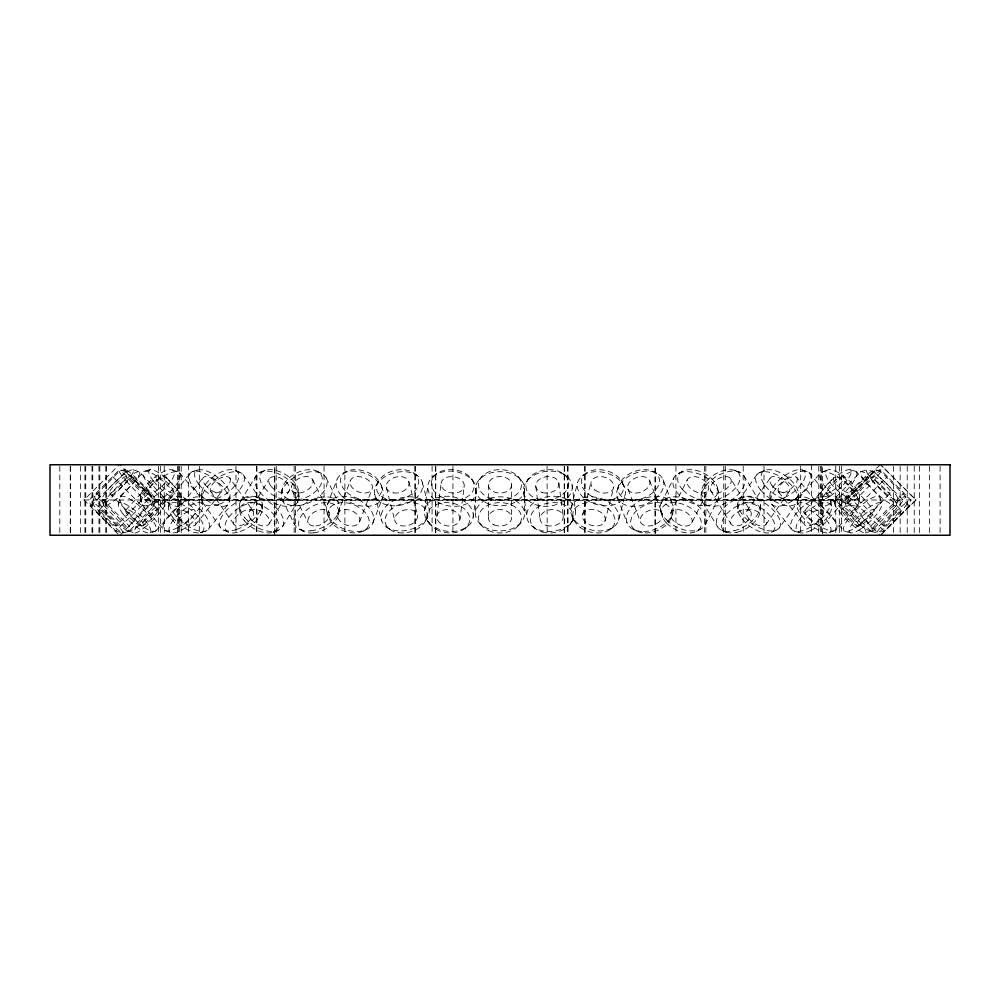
<?xml version="1.0" encoding="UTF-8"?>
<svg xmlns="http://www.w3.org/2000/svg" width="1000" height="1000" viewBox="0 0 1000 1000"><rect width="100%" height="100%" fill="white"/><g stroke="black" fill="none" stroke-linecap="round" stroke-linejoin="round"><path stroke-width="0.75" stroke-dasharray="5 3.75" d="M201.688 498.35L201.7 493.75M262.162 508.862L262.162 504.263M822.375 533.725L822.463 466.275M201.688 498.787L201.7 493.363M262.162 509.25L262.175 503.875M701.4 491.725L701.112 496.262M760.487 505.913L760.15 511.325L760.462 506.337M168.45 506.712L169.175 501.012M229.288 501.6L230.012 495.887M424.575 510.613L427.863 485.4M436.825 516.237L441.125 483.288M459.913 519.325A11.65 8.162 7.4 0 0 443.55 510A11.65 8.162 7.4 0 0 441.637 524.012A11.65 8.162 7.4 0 0 459.913 519.325L464.212 486.375A11.65 8.162 7.4 0 0 447.85 477.05A11.65 8.162 7.4 0 0 445.938 491.062A11.65 8.162 7.4 0 0 464.212 486.375M473.175 517.212A24.525 17.475 7.7 0 0 438.825 497.225A24.525 17.475 7.7 0 0 434.637 527.188A24.525 17.475 7.7 0 0 473.175 517.212L476.463 492A24.525 17.475 7.7 0 0 442.1 472.088A24.525 17.475 7.7 0 0 437.912 502.05A24.525 17.475 7.7 0 0 476.45 492.075M797.925 499.75L797.113 505.5L797.875 500.1M858.725 502.825L859.525 497.113M282.325 488.6L281.4 492.938M339.387 510.125L338.475 514.475L339.5 509.6M834.663 503.212L835.9 497.663M896.45 505.1L897.763 499.263M118.35 504.05L119.887 497.925M179.613 504.688L181.15 498.562M847.463 502.612L848.913 496.825L874.062 471.675L880.413 469.663L910.75 500L909.3 505.788L884.163 530.938L877.812 532.95M571.038 508.062L577.675 482.425M582.55 514.987L591.138 481.8M605.1 520.812A11.65 7.95 14.5 0 0 590.1 509.625A11.65 7.95 14.5 0 0 586.362 522.9A11.65 7.95 14.5 0 0 605.1 520.812L613.688 487.625M618.575 520.125A24.525 16.475 14.1 0 0 586.85 497.013A24.525 16.475 14.1 0 0 579.175 524.5A24.525 16.475 14.1 0 0 618.575 520.125L625.2 494.538M92.5 502.788L94.5 496.388L119.462 471.188M155.762 499.812L153.775 506.213L128.8 531.425A24.525 2.3 45.7 0 1 101.312 506.075A24.525 2.3 45.7 0 1 104.95 504.1A24.525 2.3 45.7 0 1 128.75 531.462M617.4 489.325L618.775 485.312M671.375 517.3L672.725 513.362M327.275 504.938L336.925 479.738M337.75 513.587L350.363 480.637M359.487 521.975A11.65 7.612 20.9 0 0 345.575 509.538A11.65 7.612 20.9 0 0 340.788 521.825A11.65 7.612 20.9 0 0 359.487 521.975L372.088 489.025A11.65 7.612 20.9 0 0 358.188 476.6A11.65 7.612 20.9 0 0 353.4 488.875A11.65 7.612 20.9 0 0 372.088 489.025M372.925 522.875L382.562 497.675M661.275 503.038L673.875 477.837M670.925 512.525L687.387 479.588M691.712 523.025A11.65 7.138 26.6 0 0 678.938 509.663A11.65 7.138 26.6 0 0 673.3 520.65A11.65 7.138 26.6 0 0 691.712 523.025L708.188 490.087A11.65 7.138 26.6 0 0 695.413 476.712A11.65 7.138 26.6 0 0 689.775 487.7A11.65 7.138 26.6 0 0 708.188 490.087M705.238 524.775L717.837 499.575A24.525 14.775 25.8 0 0 690.65 471.912A24.525 14.775 25.8 0 0 679.038 494.712A24.525 14.775 25.8 0 0 717.837 499.575M375.962 486.037L377.987 481.987M425.763 520.625L427.837 516.512M240.662 501.062L255.987 475.863M249.2 511.775L269.262 478.825M269.163 523.787L289.225 490.838M282.438 526.75L297.762 501.55M738.9 500.1L756.9 474.65M746.875 511.112L770.163 478.162M765.975 524.438L789.275 491.5M779.25 527.962A24.525 12.062 34.4 0 0 755.462 498.512A24.525 12.062 34.4 0 0 742.825 515.163A24.525 12.062 34.4 0 0 779.25 527.962L797.25 502.512M570.375 523.8L572.15 521.413M570.037 524.237L572.525 520.913M170.2 498.45L190.175 473.275M177.025 510.562L203.162 477.612M195.3 525L221.45 492.05M208.3 529.338L228.263 504.162M798.713 498.038L820.512 472.863M805.275 510.125L833.812 477.175M822.825 525.438A11.65 4.112 40.9 0 0 812.075 511.325A11.65 4.112 40.9 0 0 807.25 516.575A11.65 4.112 40.9 0 0 822.825 525.438L851.363 492.488A11.65 4.112 40.9 0 0 840.612 478.375A11.65 4.112 40.9 0 0 835.788 483.625A11.65 4.112 40.9 0 0 851.363 492.488M836.15 529.725A24.525 8.525 40 0 0 813.05 500.487A24.525 8.525 40 0 0 803.1 511.425A24.525 8.525 40 0 0 836.15 529.725L857.925 504.575A24.525 8.525 40 0 0 834.825 475.35A24.525 8.525 40 0 0 824.875 486.275A24.525 8.525 40 0 0 857.925 504.575M479.325 479.562L481.887 476.7M518.112 525.913L520.737 522.987M120.375 496.962L143.625 471.8M125.975 509.875L156.412 476.925M143.075 525.688A11.65 3.15 42.7 0 0 132.125 511.838A11.65 3.15 42.7 0 0 128.387 515.812A11.65 3.15 42.7 0 0 143.075 525.688L173.525 492.738A11.65 3.15 42.7 0 0 162.562 478.888A11.65 3.15 42.7 0 0 158.825 482.863A11.65 3.15 42.7 0 0 173.525 492.738M155.875 530.812L179.125 505.65M836.137 497.125L860.438 471.975M841.9 509.688L873.725 476.737M858.612 525.913A11.65 2.138 44 0 0 847.613 512.6A11.65 2.138 44 0 0 844.613 514.825A11.65 2.138 44 0 0 858.612 525.913L890.487 492.925A11.65 2.138 44 0 0 879.438 479.65A11.65 2.138 44 0 0 876.438 481.875A11.65 2.138 44 0 0 890.438 492.962M871.95 530.638A24.525 4.412 43.1 0 0 847.763 502.762A24.525 4.412 43.1 0 0 842.425 508.237A24.525 4.412 43.1 0 0 871.95 530.638L896.25 505.475A24.525 4.412 43.1 0 0 872.05 477.612A24.525 4.412 43.1 0 0 866.712 483.088A24.525 4.412 43.1 0 0 896.237 505.5M99.525 509.575L132.188 476.637M116.05 526A11.65 1.075 44.8 0 0 104.55 513.225A11.65 1.075 44.8 0 0 102.812 514.113A11.65 1.075 44.8 0 0 116.05 526L148.737 493.038M118.175 534.15L84.025 500L119.275 464.75M119.887 535.25L154.838 500.312L845.163 500.312L880.113 535.25M880.113 464.75L845.163 499.688L154.838 499.688L119.887 464.75M854.4 509.538L887.35 476.6M870.875 526.013L903.825 493.075M881.825 534.15L915.962 500L880.725 464.75M880.537 535.25L915.975 500L881.637 465.85M90.7 505.788L125.938 471.688L151.088 496.825L152.537 502.612M125.938 471.675L119.588 469.663L89.25 500L90.7 505.788L115.838 530.938L151.075 496.825M433.425 476.25L436.662 473.775L433.862 475.913M467.675 526.312L464.375 528.837L467.175 526.7M582.788 475.575L586.15 473.137M610.1 529.475L613.513 527M678.325 473.55L682.6 471.312M696.513 531.3L700.788 529.062M343.062 473.312L346.587 471.538M363.25 531.075L366.775 529.3M759.725 472.525L764.825 470.4M771.312 532.212L776.413 530.087M277.475 530.625L273.225 532.212L277.95 530.45M260.538 472.137L265.2 470.4M273.225 532.212L277.887 530.462M821.9 471.987L827.663 469.925M828.975 532.688L834.737 530.625M860.788 471.763L866.988 469.725M865.387 532.888L871.575 530.862M192.725 471.55L197.7 470.025L192.763 471.525M200.763 532.587L205.738 531.062L200.438 532.688M122.987 532.925A21.463 1.975 44.8 0 0 101.812 509.387A21.463 1.975 44.8 0 0 98.6 511.037A21.463 1.975 44.8 0 0 122.987 532.925L128.675 531.487M84.025 500L915.975 500M871.325 531.487L877.075 532.95M849.975 469.775L855.462 471.262M845.075 531.362L850.537 532.837M802.3 470.025L807.275 471.55M794.262 531.062L799.562 532.688M115.838 530.938L122.188 532.95M133.012 469.725L139.213 471.763M128.4 530.85L134.613 532.888M172.338 469.925L178.1 471.987M165.263 530.625L171.025 532.688M739.05 471.987L734.8 470.4L739.463 472.137M722.525 530.625L726.775 532.212L722.113 530.462M235.175 470.4L240.275 472.525M223.588 530.087L228.688 532.212M653.413 471.538L656.938 473.312M633.225 529.3L636.75 531.075M317.4 471.312L321.675 473.55M299.212 529.062L303.488 531.3M413.85 473.137L417.275 475.613M386.488 527L389.9 529.475M563.337 473.775L566.575 476.25M535.625 528.837L532.325 526.312L535.188 528.513M874.062 471.688L909.3 505.788M848.925 496.825L884.15 530.925M112.65 476.6L145.6 509.538M96.175 493.075L129.125 526.013M880.537 471.188A24.525 2.3 -45.7 0 1 856.25 498.913A24.525 2.3 -45.7 0 1 853.425 496.1A24.525 2.3 -45.7 0 1 880.537 471.188L905.475 496.337L907.5 502.788M867.812 476.637A11.65 1.075 -44.8 0 1 856.038 489.6A11.65 1.075 -44.8 0 1 854.75 488.263A11.65 1.075 -44.8 0 1 867.812 476.637L900.475 509.575A11.65 1.075 -44.8 0 1 888.713 522.55A11.65 1.075 -44.8 0 1 887.412 521.213A11.65 1.075 -44.8 0 1 900.475 509.575M851.263 493.038L883.925 525.975M871.2 531.425L846.263 506.275L844.237 499.812M139.575 471.987A24.525 4.412 -43.1 0 1 115.312 499.9A24.525 4.412 -43.1 0 1 110.1 494.312A24.525 4.412 -43.1 0 1 139.575 471.987L163.863 497.125A24.525 4.412 -43.1 0 1 139.6 525.05A24.525 4.412 -43.1 0 1 134.388 519.45A24.525 4.412 -43.1 0 1 163.863 497.125M126.275 476.737A11.65 2.138 -44 0 1 114.975 490.213A11.65 2.138 -44 0 1 112.438 487.537A11.65 2.138 -44 0 1 126.275 476.737L158.1 509.688A11.65 2.138 -44 0 1 146.8 523.162A11.65 2.138 -44 0 1 144.262 520.487A11.65 2.138 -44 0 1 158.1 509.688M109.513 492.925L141.337 525.875M103.75 505.475L128.05 530.638M856.375 471.8A24.525 6.737 -43.7 0 1 833.8 501.425A24.525 6.737 -43.7 0 1 825.738 492.975A24.525 6.737 -43.7 0 1 856.375 471.8L879.625 496.962M843.587 476.925L874.025 509.875M826.475 492.738L856.925 525.688M820.875 505.65L844.125 530.812M518.112 476.7L520.737 479.625M479.263 522.987L481.887 525.913M179.488 472.863L201.287 498.038M166.188 477.175L194.725 510.125M148.637 492.488L177.175 525.438M142.075 504.575L163.875 529.75M809.825 473.275A24.525 10.725 -39.3 0 1 786.988 503.787A24.525 10.725 -39.3 0 1 775.562 489.137A24.525 10.725 -39.3 0 1 809.825 473.275L829.8 498.45A24.525 10.725 -39.3 0 1 806.938 528.938A24.525 10.725 -39.3 0 1 795.512 514.288A24.525 10.725 -39.3 0 1 829.775 498.425M796.838 477.612A11.65 5.012 -38.4 0 1 785.788 491.875A11.65 5.012 -38.4 0 1 780.475 485A11.65 5.012 -38.4 0 1 796.838 477.612L822.975 510.562A11.65 5.012 -38.4 0 1 811.925 524.825A11.65 5.012 -38.4 0 1 806.612 517.95A11.65 5.012 -38.4 0 1 822.975 510.562M778.55 492.05L804.7 525M771.737 504.162L791.7 529.338M473.562 481.7L471.4 478.812M427.425 520.837L429.625 523.8M243.1 474.65L261.1 500.1M229.838 478.162A11.65 5.825 -35.3 0 1 218.312 492.362A11.65 5.825 -35.3 0 1 212.7 483.975A11.65 5.825 -35.3 0 1 229.838 478.162L253.125 511.112A11.65 5.825 -35.3 0 1 241.612 525.3A11.65 5.825 -35.3 0 1 236 516.912A11.65 5.825 -35.3 0 1 253.125 511.112M210.725 491.5L234.025 524.438M202.75 502.512L220.75 527.962M744.013 475.863A24.525 13.975 -32.2 0 1 718.863 505.588A24.525 13.975 -32.2 0 1 706.538 484.75A24.525 13.975 -32.2 0 1 744.013 475.863L759.338 501.062M730.738 478.825A11.65 6.538 -31.3 0 1 718.625 492.713A11.65 6.538 -31.3 0 1 712.913 482.95A11.65 6.538 -31.3 0 1 730.738 478.825L750.8 511.775A11.65 6.538 -31.3 0 1 738.688 525.662A11.65 6.538 -31.3 0 1 732.962 515.9A11.65 6.538 -31.3 0 1 750.8 511.775M710.775 490.838L730.837 523.787M702.237 501.55L717.562 526.75M624.075 486.1L622.013 481.987L623.8 485.575M572.2 516.575L574.237 520.625L572.438 517.038M326.125 477.837L338.725 503.038M312.613 479.588L329.075 512.525M291.812 490.087L308.288 523.025M282.162 499.575L294.762 524.775M663.075 479.738A24.525 16.275 -21.6 0 1 634.025 506.35A24.525 16.275 -21.6 0 1 623.7 480.112A24.525 16.275 -21.6 0 1 663.075 479.738L672.725 504.938M649.638 480.637L662.25 513.587M627.913 489.025L640.512 521.975M617.438 497.675L627.075 522.875M381.225 485.312L382.6 489.325M327.25 513.288L328.625 517.3M422.325 482.425L428.963 508.062A24.525 16.475 -14.1 0 1 396.5 530.675A24.525 16.475 -14.1 0 1 389.95 502.9A24.525 16.475 -14.1 0 1 428.963 508.062M408.862 481.8L417.45 514.987A11.65 7.95 -14.5 0 1 402.05 525.887A11.65 7.95 -14.5 0 1 398.925 512.463A11.65 7.95 -14.5 0 1 417.45 514.987M386.312 487.625L394.9 520.812M374.8 494.538L381.438 520.188M880.113 497.925L881.65 504.05M818.85 498.562L820.375 504.663M164.1 497.65L165.375 503.35L164.062 497.488M103.513 504.963L102.238 499.263L103.55 505.125M718.5 492.488L717.588 488.137L718.612 493.013M660.512 509.675L661.525 514.475M202.075 499.75L202.887 505.5M140.475 497.113L141.287 502.863M572.15 485.462A24.525 17.475 -7.7 0 1 537.7 505.363A24.525 17.475 -7.7 0 1 533.688 475.375A24.525 17.475 -7.7 0 1 572.15 485.462L575.425 510.613A24.525 17.475 -7.7 0 1 540.988 530.513A24.525 17.475 -7.7 0 1 536.962 500.513A24.525 17.475 -7.7 0 1 575.425 510.613M558.875 483.288L563.175 516.237M535.788 486.375L540.087 519.325M523.538 492L526.825 517.212M830.825 501.012L831.55 506.712M769.987 495.887L770.713 501.6M239.513 505.913L239.85 511.325M798.312 498.725L798.3 493.363L798.312 498.35M737.825 503.825L737.837 509.25L737.837 504.263M177.537 466.275L177.625 533.725M940.1 466.275L940.1 535.25M929.587 466.275L929.587 535.25M919.438 466.275L919.438 535.25M914.237 466.275L914.237 535.25M907.225 466.275L907.225 535.25M900.163 466.275L900.163 535.25M893.462 466.275L893.462 535.25M841.488 466.262L841.488 499.688M841.488 500.312L841.488 533.737M839.65 466.275L839.65 535.25M835.725 466.275L835.738 533.725M821.525 466.262L821.45 499.688M821.525 500.312L821.45 533.737M820.638 466.262L820.638 499.688M820.638 500.312L820.638 533.737M818.8 466.275L818.8 535.25M811.45 464.75L811.45 499.688M811.45 500.312L811.45 535.25M800.675 466.262L800.75 499.688M800.75 500.312L800.675 533.737M764.013 466.262L764.025 499.688M764.013 500.312L764.025 533.737M743.188 466.262L743.2 499.688M743.188 500.312L743.188 533.737M725.263 466.275L725.275 535.25M723.75 466.275L723.75 535.25M705.837 466.275L705.863 535.25M704.5 466.275L704.5 535.25M675.95 466.262L675.913 499.688M675.913 500.312L675.95 533.737M585.05 466.275L585.05 535.25M584.788 466.275L584.788 535.25M567.913 466.262L567.913 499.688M567.913 500.312L567.913 533.737M567.788 466.262L567.788 499.688M567.788 500.312L567.788 533.737M564.425 466.275L564.425 535.25M564.2 466.275L564.2 535.25M547.062 466.262L547.188 499.688M547.062 500.312L547.188 533.737M524.525 488.762A24.525 17.05 0 0 1 487.7 503.488A24.525 17.05 0 0 1 487.788 473.95A24.525 17.05 0 0 1 524.525 488.762L524.525 513.913A24.525 17.05 0 0 1 487.7 528.625A24.525 17.05 0 0 1 487.788 499.087A24.525 17.05 0 0 1 524.525 513.913M511.65 484.837A11.65 8.238 0 0 1 494.175 491.962A11.65 8.238 0 0 1 494.175 477.7A11.65 8.238 0 0 1 511.65 484.837L511.65 517.775M488.35 484.837L488.35 517.775M475.475 488.7L475.475 513.913M452.938 466.262L452.938 499.688M452.938 500.312L452.938 533.737M435.8 466.275L435.788 535.25M435.575 466.275L435.575 535.25M432.088 466.262L432.088 499.688M432.088 500.312L432.088 533.737M415.213 466.275L415.213 535.25M414.95 466.275L414.95 535.25M344.888 466.262L344.875 499.688M344.875 500.312L344.888 533.737M324.05 466.262L324.062 499.688M324.062 500.312L324.05 533.737M295.538 466.275L295.487 535.25M294.137 466.275L294.15 533.725M276.2 466.275L276.25 535.25M256.812 466.262L256.812 499.688M256.812 500.312L256.812 533.737M256.762 466.262L256.762 499.688M256.762 500.312L256.762 533.737M235.975 466.262L236.012 499.688M236.012 500.312L235.975 533.737M199.325 466.262L199.325 499.688M199.325 500.312L199.325 533.737M188.55 464.75L188.55 499.688M188.55 500.312L188.55 535.25M181.2 466.275L181.2 535.25M179.363 466.262L179.363 499.688M179.363 500.312L179.363 533.737M178.475 466.262L178.487 499.688M178.487 500.312L178.475 533.737M164.262 466.275L164.275 533.725M160.35 466.275L160.35 535.25M158.512 466.262L158.512 499.688M158.512 500.312L158.512 533.737M106.575 466.275L106.575 535.25M105.75 466.275L105.75 535.25M99.838 466.275L99.838 535.25M98.963 466.275L98.963 533.725M92.762 466.275L92.762 533.725M92.013 466.275L92.013 535.25M85.725 466.275L85.725 535.25M84.913 466.275L84.913 535.25M80.65 466.275L80.65 535.25M70.412 466.275L70.412 533.725M70.263 466.275L70.263 533.725M59.812 466.275L59.812 535.25M528.925 478.375L526.388 481.763L528.925 478.375M150.025 469.775L144.537 471.262L150.025 469.775M154.963 531.35L149.462 532.837L154.925 531.362M125.337 469.663L119.6 471.125L125.337 469.663M880.4 471.125L874.663 469.663L880.413 471.125M429.963 524.237L427.475 520.913L429.963 524.237M298.913 496.7L298.575 491.287L298.913 496.7M655.15 499.688L655.15 466.262L655.113 499.688M655.15 533.737L655.15 500.312L655.113 533.737M274.75 535.25L274.75 466.275L274.688 535.25M398.612 532.712A21.463 14.65 -14.5 0 0 426.975 512.638A21.463 14.65 -14.5 0 0 392.85 507.987A21.463 14.65 -14.5 0 0 398.612 532.712M389.988 505.525A24.525 16.475 -14.1 0 0 422.45 482.925A24.525 16.475 -14.1 0 0 383.438 477.75A24.525 16.475 -14.1 0 0 389.988 505.525M390.075 499.762A21.463 14.65 -14.5 0 0 418.45 479.688A21.463 14.65 -14.5 0 0 384.325 475.037A21.463 14.65 -14.5 0 0 390.075 499.762M393.525 492.938A11.65 7.95 -14.5 0 0 408.925 482.038A11.65 7.95 -14.5 0 0 390.4 479.513A11.65 7.95 -14.5 0 0 393.525 492.938M313.688 532.812A21.463 13.137 -26.6 0 0 338.013 508.475A21.463 13.137 -26.6 0 0 304.337 512.05A21.463 13.137 -26.6 0 0 313.688 532.812M310.925 530.775A24.525 14.775 -25.8 0 0 338.9 503.4A24.525 14.775 -25.8 0 0 300.363 507.463A24.525 14.775 -25.8 0 0 310.925 530.775M315.975 525.938A11.65 7.138 -26.6 0 0 329.175 512.725A11.65 7.138 -26.6 0 0 310.9 514.663A11.65 7.138 -26.6 0 0 315.975 525.938M298.363 505.625A24.525 14.775 -25.8 0 0 326.325 478.25A24.525 14.775 -25.8 0 0 287.787 482.325A24.525 14.775 -25.8 0 0 298.363 505.625M297.213 499.862A21.463 13.137 -26.6 0 0 321.538 475.538A21.463 13.137 -26.6 0 0 287.875 479.1A21.463 13.137 -26.6 0 0 297.213 499.862M299.5 492.987A11.65 7.138 -26.6 0 0 312.7 479.787A11.65 7.138 -26.6 0 0 294.425 481.725A11.65 7.138 -26.6 0 0 299.5 492.987M239.95 531.638A21.463 10.725 -35.3 0 0 261.175 505.5A21.463 10.725 -35.3 0 0 229.613 516.188A21.463 10.725 -35.3 0 0 239.95 531.638M236.537 529.45A24.525 12.062 -34.4 0 0 261.075 500.062A24.525 12.062 -34.4 0 0 224.85 512.125A24.525 12.062 -34.4 0 0 236.537 529.45M218.75 504.3A24.525 12.062 -34.4 0 0 243.3 474.913A24.525 12.062 -34.4 0 0 207.062 486.987A24.525 12.062 -34.4 0 0 218.75 504.3M216.65 498.688A21.463 10.725 -35.3 0 0 237.875 472.562A21.463 10.725 -35.3 0 0 206.312 483.25A21.463 10.725 -35.3 0 0 216.65 498.688M181.8 529.963A21.463 7.588 -40.9 0 0 202.262 503.85A21.463 7.588 -40.9 0 0 173.775 519.525A21.463 7.588 -40.9 0 0 181.8 529.963M177.662 527.55A24.525 8.525 -40 0 0 201.438 498.212A24.525 8.525 -40 0 0 168.612 515.875A24.525 8.525 -40 0 0 177.662 527.55M183.688 524.388A11.65 4.112 -40.9 0 0 194.812 510.225A11.65 4.112 -40.9 0 0 179.338 518.725A11.65 4.112 -40.9 0 0 183.688 524.388M155.887 502.4A24.525 8.525 -40 0 0 179.662 473.062A24.525 8.525 -40 0 0 146.838 490.725A24.525 8.525 -40 0 0 155.887 502.4M153.262 497.013A21.463 7.588 -40.9 0 0 173.738 470.913A21.463 7.588 -40.9 0 0 145.25 486.575A21.463 7.588 -40.9 0 0 153.262 497.013M155.162 491.45A11.65 4.112 -40.9 0 0 166.275 477.275A11.65 4.112 -40.9 0 0 150.812 485.775A11.65 4.112 -40.9 0 0 155.162 491.45M144.35 527.688A21.463 3.925 -44 0 0 165.162 502.875A21.463 3.925 -44 0 0 139.65 522.775A21.463 3.925 -44 0 0 144.35 527.688M112.525 494.75A21.463 3.925 -44 0 0 133.338 469.925A21.463 3.925 -44 0 0 107.837 489.825A21.463 3.925 -44 0 0 112.525 494.75M488.688 530.675A21.463 15.175 0 0 0 521.45 518.25A21.463 15.175 0 0 0 489.862 504.412A21.463 15.175 0 0 0 488.688 530.675M493.862 524.775A11.65 8.238 0 0 0 511.637 518.038A11.65 8.238 0 0 0 494.5 510.525A11.65 8.238 0 0 0 493.862 524.775M489.275 497.975A21.463 15.175 0 0 0 521.462 484.837A21.463 15.175 0 0 0 489.275 471.688A21.463 15.175 0 0 0 489.275 497.975M580.05 527.2A21.463 14.65 14.5 0 0 614.575 523.362A21.463 14.65 14.5 0 0 586.95 502.775A21.463 14.65 14.5 0 0 580.05 527.2M585.675 499.35A24.525 16.475 14.1 0 0 625.087 494.975A24.525 16.475 14.1 0 0 593.362 471.863A24.525 16.475 14.1 0 0 585.675 499.35M588.575 494.263A21.463 14.65 14.5 0 0 623.1 490.412A21.463 14.65 14.5 0 0 595.475 469.825A21.463 14.65 14.5 0 0 588.575 494.263M594.888 489.95A11.65 7.95 14.5 0 0 613.625 487.863A11.65 7.95 14.5 0 0 598.638 476.688A11.65 7.95 14.5 0 0 594.888 489.95M666.55 523.062A21.463 13.137 26.6 0 0 700.475 527.45A21.463 13.137 26.6 0 0 676.938 502.825A21.463 13.137 26.6 0 0 666.55 523.062M666.462 519.85A24.525 14.775 25.8 0 0 705.263 524.725A24.525 14.775 25.8 0 0 678.075 497.05A24.525 14.775 25.8 0 0 666.462 519.85M683.012 490.125A21.463 13.137 26.6 0 0 716.95 494.5A21.463 13.137 26.6 0 0 693.413 469.875A21.463 13.137 26.6 0 0 683.012 490.125M742.075 518.888A21.463 10.725 35.3 0 0 773.825 530.325A21.463 10.725 35.3 0 0 753.363 504.125A21.463 10.725 35.3 0 0 742.075 518.888M748.637 518.387A11.65 5.825 35.3 0 0 765.875 524.587A11.65 5.825 35.3 0 0 754.762 510.363A11.65 5.825 35.3 0 0 748.637 518.387M760.612 490.012A24.525 12.062 34.4 0 0 797.025 502.825A24.525 12.062 34.4 0 0 773.25 473.363A24.525 12.062 34.4 0 0 760.612 490.012M765.375 485.938A21.463 10.725 35.3 0 0 797.125 497.388A21.463 10.725 35.3 0 0 776.663 471.175A21.463 10.725 35.3 0 0 765.375 485.938M771.938 485.438A11.65 5.825 35.3 0 0 789.163 491.65A11.65 5.825 35.3 0 0 778.062 477.413A11.65 5.825 35.3 0 0 771.938 485.438M801.525 515.562A21.463 7.588 40.9 0 0 830.225 531.888A21.463 7.588 40.9 0 0 810.413 505.887A21.463 7.588 40.9 0 0 801.525 515.562M830.05 482.612A21.463 7.588 40.9 0 0 858.75 498.938A21.463 7.588 40.9 0 0 838.95 472.938A21.463 7.588 40.9 0 0 830.05 482.612M839.837 512.337A21.463 3.925 44 0 0 865.625 532.762A21.463 3.925 44 0 0 845.375 508.225A21.463 3.925 44 0 0 839.837 512.337M871.663 479.4A21.463 3.925 44 0 0 897.45 499.812A21.463 3.925 44 0 0 877.2 475.288A21.463 3.925 44 0 0 871.663 479.4M435.962 529.263A21.463 15.037 7.4 0 0 469.637 520.625A21.463 15.037 7.4 0 0 439.5 503.45A21.463 15.037 7.4 0 0 435.962 529.263M440.262 496.312A21.463 15.037 7.4 0 0 473.938 487.675A21.463 15.037 7.4 0 0 443.8 470.5A21.463 15.037 7.4 0 0 440.262 496.312M334.2 525.225A21.463 14.013 20.9 0 0 368.638 525.5A21.463 14.013 20.9 0 0 343.013 502.612A21.463 14.013 20.9 0 0 334.2 525.225M333.088 522.075A24.525 16.275 21.6 0 0 372.75 523.288A24.525 16.275 21.6 0 0 344.487 496.275A24.525 16.275 21.6 0 0 333.088 522.075M342.713 496.925A24.525 16.275 21.6 0 0 382.375 498.15A24.525 16.275 21.6 0 0 354.113 471.125A24.525 16.275 21.6 0 0 342.713 496.925M346.8 492.275A21.463 14.013 20.9 0 0 381.25 492.55A21.463 14.013 20.9 0 0 355.625 469.663A21.463 14.013 20.9 0 0 346.8 492.275M244.325 520.775A21.463 12.038 31.3 0 0 277.375 529.163A21.463 12.038 31.3 0 0 255.863 503.4A21.463 12.038 31.3 0 0 244.325 520.775M244.562 517.4A24.525 13.975 32.2 0 0 282.225 527.075A24.525 13.975 32.2 0 0 257.875 497.163A24.525 13.975 32.2 0 0 244.562 517.4M251.112 519.412A11.65 6.538 31.3 0 0 269.062 523.962A11.65 6.538 31.3 0 0 257.375 509.975A11.65 6.538 31.3 0 0 251.112 519.412M259.875 492.25A24.525 13.975 32.2 0 0 297.538 501.925A24.525 13.975 32.2 0 0 273.188 472.025A24.525 13.975 32.2 0 0 259.875 492.25M264.375 487.837A21.463 12.038 31.3 0 0 297.425 496.213A21.463 12.038 31.3 0 0 275.912 470.45A21.463 12.038 31.3 0 0 264.375 487.837M271.175 486.463A11.65 6.538 31.3 0 0 289.113 491.012A11.65 6.538 31.3 0 0 277.438 477.025A11.65 6.538 31.3 0 0 271.175 486.463M172.488 516.987A21.463 9.237 38.4 0 0 202.812 531.3A21.463 9.237 38.4 0 0 183.188 505.05A21.463 9.237 38.4 0 0 172.488 516.987M173.663 512.987A24.525 10.725 39.3 0 0 208.113 529.562A24.525 10.725 39.3 0 0 186 499.075A24.525 10.725 39.3 0 0 173.663 512.987M178.738 517.35A11.65 5.012 38.4 0 0 195.2 525.112A11.65 5.012 38.4 0 0 184.55 510.875A11.65 5.012 38.4 0 0 178.738 517.35M193.612 487.85A24.525 10.725 39.3 0 0 228.05 504.412A24.525 10.725 39.3 0 0 205.95 473.938A24.525 10.725 39.3 0 0 193.612 487.85M198.625 484.038A21.463 9.237 38.4 0 0 228.962 498.35A21.463 9.237 38.4 0 0 209.325 472.113A21.463 9.237 38.4 0 0 198.625 484.038M204.875 484.4A11.65 5.012 38.4 0 0 221.337 492.175A11.65 5.012 38.4 0 0 210.688 477.925A11.65 5.012 38.4 0 0 204.875 484.4M123.212 514.163A21.463 5.812 42.7 0 0 150.275 532.35A21.463 5.812 42.7 0 0 130.1 506.825A21.463 5.812 42.7 0 0 123.212 514.163M124.887 509.175A24.525 6.737 43.7 0 0 155.738 530.938A24.525 6.737 43.7 0 0 133.775 501.525A24.525 6.737 43.7 0 0 124.887 509.175M148.112 484.025A24.525 6.737 43.7 0 0 178.975 505.788A24.525 6.737 43.7 0 0 157.012 476.375A24.525 6.737 43.7 0 0 148.112 484.025M153.65 481.213A21.463 5.812 42.7 0 0 180.725 499.4A21.463 5.812 42.7 0 0 160.538 473.875A21.463 5.812 42.7 0 0 153.65 481.213M126.237 480.925A24.525 2.3 45.7 0 0 153.675 506.312A24.525 2.3 45.7 0 0 129.875 478.95A24.525 2.3 45.7 0 0 126.237 480.925M131.275 478.088A21.463 1.975 44.8 0 0 155.65 499.975A21.463 1.975 44.8 0 0 134.475 476.438A21.463 1.975 44.8 0 0 131.275 478.088M135.475 481.175A11.65 1.075 44.8 0 0 148.713 493.05A11.65 1.075 44.8 0 0 137.213 480.275A11.65 1.075 44.8 0 0 135.475 481.175M542.163 531.95A21.463 15.037 -7.4 0 0 572.95 515.4A21.463 15.037 -7.4 0 0 539.788 505.988A21.463 15.037 -7.4 0 0 542.163 531.95M546.487 525.475A11.65 8.162 -7.4 0 0 563.212 516.487A11.65 8.162 -7.4 0 0 545.2 511.375A11.65 8.162 -7.4 0 0 546.487 525.475M537.863 499A21.463 15.037 -7.4 0 0 568.65 482.463A21.463 15.037 -7.4 0 0 535.487 473.038A21.463 15.037 -7.4 0 0 537.863 499M542.188 492.525A11.65 8.162 -7.4 0 0 558.913 483.55A11.65 8.162 -7.4 0 0 540.9 478.425A11.65 8.162 -7.4 0 0 542.188 492.525M645.163 532.95A21.463 14.013 -20.9 0 0 671.55 510.475A21.463 14.013 -20.9 0 0 637.438 509.925A21.463 14.013 -20.9 0 0 645.163 532.95M643.65 531.5A24.525 16.275 -21.6 0 0 672.7 504.875A24.525 16.275 -21.6 0 0 633.325 505.262A24.525 16.275 -21.6 0 0 643.65 531.5M648.012 526.013A11.65 7.612 -20.9 0 0 662.337 513.812A11.65 7.612 -20.9 0 0 643.812 513.513A11.65 7.612 -20.9 0 0 648.012 526.013M632.55 500A21.463 14.013 -20.9 0 0 658.95 477.525A21.463 14.013 -20.9 0 0 624.825 476.975A21.463 14.013 -20.9 0 0 632.55 500M635.4 493.062A11.65 7.612 -20.9 0 0 649.725 480.863A11.65 7.612 -20.9 0 0 631.2 480.562A11.65 7.612 -20.9 0 0 635.4 493.062M736.888 532.3A21.463 12.038 -31.3 0 0 759.2 506.712A21.463 12.038 -31.3 0 0 726.35 514.312A21.463 12.038 -31.3 0 0 736.888 532.3M734.163 530.737A24.525 13.975 -32.2 0 0 759.312 501.012A24.525 13.975 -32.2 0 0 721.838 509.888A24.525 13.975 -32.2 0 0 734.163 530.737M716.838 499.363A21.463 12.038 -31.3 0 0 739.15 473.775A21.463 12.038 -31.3 0 0 706.3 481.362A21.463 12.038 -31.3 0 0 716.838 499.363M810.312 530.763A21.463 9.237 -38.4 0 0 830.675 504.487A21.463 9.237 -38.4 0 0 800.525 518.1A21.463 9.237 -38.4 0 0 810.312 530.763M784.175 497.812A21.463 9.237 -38.4 0 0 804.538 471.538A21.463 9.237 -38.4 0 0 774.388 485.15A21.463 9.237 -38.4 0 0 784.175 497.812M860.55 529.05A21.463 5.812 -42.7 0 0 881.338 503.35A21.463 5.812 -42.7 0 0 854.525 520.938A21.463 5.812 -42.7 0 0 860.55 529.05M857.025 526.575A24.525 6.737 -43.7 0 0 879.613 496.95A24.525 6.737 -43.7 0 0 848.962 518.112A24.525 6.737 -43.7 0 0 857.025 526.575M862.8 523.9A11.65 3.15 -42.7 0 0 874.087 509.95A11.65 3.15 -42.7 0 0 859.525 519.487A11.65 3.15 -42.7 0 0 862.8 523.9M830.113 496.112A21.463 5.812 -42.7 0 0 850.9 470.4A21.463 5.812 -42.7 0 0 824.087 487.987A21.463 5.812 -42.7 0 0 830.113 496.112M832.362 490.95A11.65 3.15 -42.7 0 0 843.65 477A11.65 3.15 -42.7 0 0 829.087 486.55A11.65 3.15 -42.7 0 0 832.362 490.95M885.763 526.562A21.463 1.975 -44.8 0 0 907.438 502.675A21.463 1.975 -44.8 0 0 883.388 524.1A21.463 1.975 -44.8 0 0 885.763 526.562M881.175 524.05A24.525 2.3 -45.7 0 0 905.462 496.337A24.525 2.3 -45.7 0 0 878.35 521.25A24.525 2.3 -45.7 0 0 881.175 524.05M853.1 493.625A21.463 1.975 -44.8 0 0 874.775 469.725A21.463 1.975 -44.8 0 0 850.725 491.15A21.463 1.975 -44.8 0 0 853.1 493.625"/><path stroke-width="1.5" d="M950 464.75L50 464.75L50 535.25L950 535.25L950 464.75"/></g></svg>
